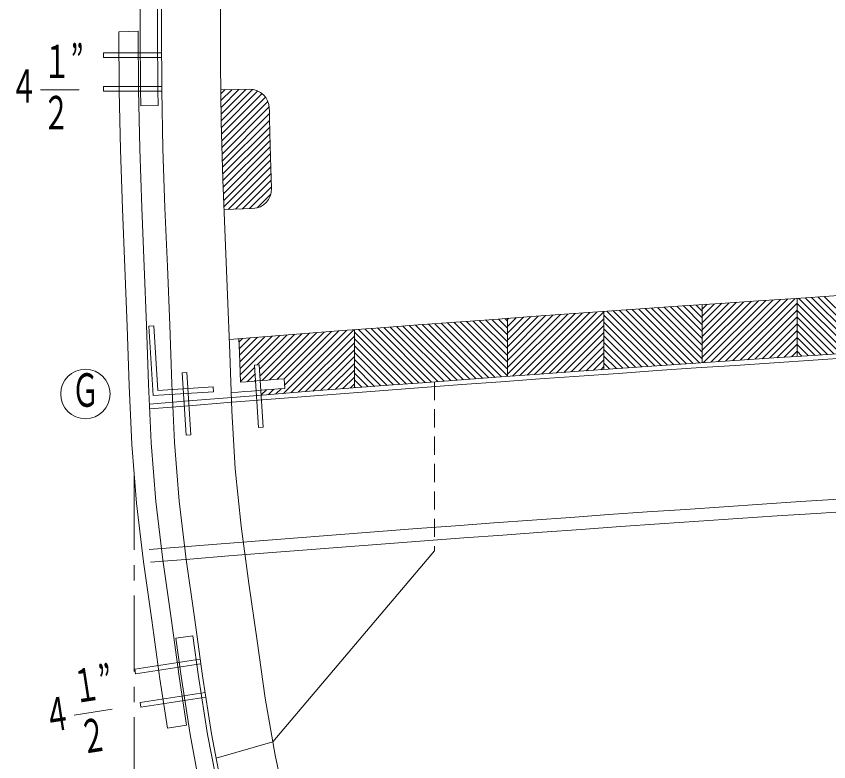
# Model space of a CAD drawing. Units: millimetres, scale not verified. Extents: x -8222 to 8222, y -5815 to 5815.
# Drawn here: x -4821 to -3753, y -2159 to -1178 of the extents above; entities that cross this region are included whole.
import ezdxf
from ezdxf.enums import TextEntityAlignment as Align

# ---------------------------------------------------------------- set-up
doc = ezdxf.new("R2010")
doc.units = ezdxf.units.MM
doc.header["$LTSCALE"] = 20
doc.linetypes.add('CHAIN1', pattern=[8, 5, -1, 1, -1])
doc.linetypes.add('DASHED1', pattern=[1.8, 1.2, -0.6])
for name, color, linetype, lineweight in [('0-0_0', 3, 'Continuous', 18), ('0-1_芯', 4, 'CHAIN1', 18), ('0-2_寸法', 2, 'Continuous', 18)]:
    doc.layers.add(name, color=color, linetype=linetype, lineweight=lineweight)
doc.styles.add('ＭＳ ゴシック', font='')
doc.styles.get('ＭＳ ゴシック').set_extended_font_data('MS Gothic')

msp = doc.modelspace()

# ---------------------------------------------------------------- linework, layer by layer
at = {"layer": '0-0_0'}
for p, q in [((-4686.35, -1198.73), (-4660.97, -1197.75)), ((-4630.3, -1226.23), (-4706.56, -1226.23)), ((-4706.56, -1232.58), (-4706.56, -1226.23)), ((-4630.3, -1232.58), (-4706.56, -1232.58)), ((-4629.94, -1270.68), (-4706.56, -1270.68)), ((-4706.56, -1277.03), (-4706.56, -1270.68)), ((-4629.94, -1277.03), (-4706.56, -1277.03)), ((-4552.51, -1274.9), (-4514.35, -1274.37)), ((-4552.29, -1280.4), (-4546.7, -1274.82)), ((-4552.16, -1289.25), (-4537.6, -1274.69)), ((-4552.03, -1298.1), (-4528.49, -1274.57)), ((-4551.9, -1306.95), (-4519.38, -1274.44)), ((-4551.77, -1315.8), (-4510.56, -1274.6)), ((-4551.54, -1324.56), (-4503.58, -1276.6)), ((-4551.29, -1333.29), (-4498.02, -1280.02)), ((-4551.05, -1342.03), (-4493.62, -1284.6)), ((-4550.81, -1350.76), (-4490.4, -1290.36)), ((-4634.63, -1295.85), (-4657.47, -1296.32)), ((-4550.56, -1359.5), (-4488.68, -1297.62)), ((-4550.32, -1368.24), (-4488.46, -1306.38)), ((-4550.07, -1376.97), (-4488.28, -1315.18)), ((-4549.83, -1385.71), (-4488.08, -1323.96)), ((-4549.57, -1394.43), (-4487.87, -1332.73)), ((-4549.24, -1403.08), (-4487.65, -1341.49)), ((-4548.91, -1411.73), (-4487.41, -1350.23)), ((-4548.58, -1420.38), (-4487.16, -1358.96)), ((-4548.24, -1429.02), (-4486.91, -1367.69)), ((-4542.58, -1432.34), (-4486.64, -1376.4)), ((-4533.24, -1431.98), (-4486.35, -1385.09)), ((-4523.9, -1431.62), (-4486.06, -1393.78)), ((-4514.55, -1431.26), (-4485.76, -1402.46)), ((-4504.58, -1430.26), (-4486.5, -1412.18)), ((-4548.18, -1432.56), (-4510.08, -1431.08)), ((-3712.64, -1620.23), (-3784.36, -1548.52)), ((-3704.21, -1619.69), (-3775.93, -1547.97)), ((-3695.76, -1619.15), (-3767.5, -1547.42)), ((-3687.32, -1618.61), (-3759.06, -1546.87)), ((-3919.46, -1584.04), (-3944.28, -1559.22)), ((-3919.46, -1575.06), (-3935.87, -1558.65)), ((-3919.46, -1566.08), (-3927.46, -1558.08)), ((-3919.46, -1626.43), (-3845.6, -1552.56)), ((-3919.46, -1617.45), (-3855.22, -1553.2)), ((-3919.46, -1608.47), (-3864.84, -1553.85)), ((-3919.46, -1599.48), (-3874.47, -1554.49)), ((-3919.46, -1590.5), (-3884.1, -1555.14)), ((-3919.46, -1581.52), (-3893.73, -1555.79)), ((-3919.46, -1572.54), (-3903.36, -1556.44)), ((-3919.46, -1563.56), (-3912.99, -1557.09)), ((-3919.46, -1557.53), (-3919.46, -1633.91)), ((-3917.85, -1633.8), (-3835.98, -1551.92)), ((-3908.22, -1633.14), (-3826.36, -1551.28)), ((-3898.59, -1632.49), (-3816.74, -1550.65)), ((-3888.95, -1631.84), (-3807.13, -1550.01)), ((-3879.33, -1631.19), (-3797.52, -1549.38)), ((-3869.7, -1630.54), (-3794.79, -1555.64)), ((-3794.79, -1549.2), (-3794.79, -1625.57)), ((-3729.52, -1621.32), (-3794.79, -1556.04)), ((-3721.08, -1620.77), (-3792.78, -1549.07)), ((-4175.64, -1649.12), (-4096.37, -1569.84)), ((-4169.01, -1651.47), (-4086.7, -1569.15)), ((-4159.33, -1650.76), (-4077.03, -1568.47)), ((-4149.65, -1650.06), (-4067.37, -1567.78)), ((-4139.97, -1649.36), (-4057.7, -1567.1)), ((-4130.29, -1648.67), (-4048.66, -1567.04)), ((-4048.66, -1566.47), (-4048.66, -1642.85)), ((-3973.64, -1637.62), (-4045.05, -1566.21)), ((-3965.24, -1637.04), (-4036.66, -1565.62)), ((-3956.84, -1636.46), (-4028.27, -1565.03)), ((-3948.44, -1635.89), (-4019.87, -1564.45)), ((-3940.03, -1635.31), (-4011.48, -1563.86)), ((-3931.63, -1634.74), (-4003.08, -1563.28)), ((-3923.22, -1634.16), (-3994.69, -1562.7)), ((-3919.46, -1628.94), (-3986.29, -1562.11)), ((-3919.46, -1619.96), (-3977.89, -1561.53)), ((-3919.46, -1610.98), (-3969.49, -1560.95)), ((-3919.46, -1602), (-3961.08, -1560.38)), ((-3919.46, -1593.02), (-3952.68, -1559.8)), ((-3860.07, -1629.9), (-3794.79, -1564.62)), ((-3737.95, -1621.86), (-3794.79, -1565.02)), ((-4175.64, -1642.17), (-4237.71, -1580.1)), ((-4175.64, -1633.19), (-4229.35, -1579.48)), ((-4175.64, -1624.21), (-4220.98, -1578.86)), ((-4175.64, -1615.22), (-4212.62, -1578.25)), ((-4175.64, -1606.24), (-4204.25, -1577.64)), ((-4175.64, -1597.26), (-4195.88, -1577.02)), ((-4175.64, -1588.28), (-4187.51, -1576.41)), ((-4175.64, -1579.3), (-4179.14, -1575.8)), ((-4175.64, -1640.14), (-4106.04, -1570.53)), ((-4175.64, -1631.16), (-4115.71, -1571.22)), ((-4175.64, -1622.18), (-4125.38, -1571.92)), ((-4175.64, -1613.2), (-4135.06, -1572.61)), ((-4175.64, -1604.22), (-4144.73, -1573.31)), ((-4175.64, -1595.24), (-4154.41, -1574.01)), ((-4175.64, -1586.26), (-4164.09, -1574.71)), ((-4175.64, -1577.28), (-4173.78, -1575.41)), ((-4175.64, -1575.55), (-4175.64, -1651.95)), ((-4120.61, -1647.97), (-4048.66, -1576.02)), ((-3982.04, -1638.2), (-4048.66, -1571.58)), ((-3990.44, -1638.78), (-4048.66, -1580.56)), ((-3850.45, -1629.25), (-3794.79, -1573.6)), ((-3746.39, -1622.41), (-3794.79, -1574)), ((-4646.8, -1585.65), (-4640.46, -1585.26)), ((-4641.08, -1677.08), (-4646.8, -1585.65)), ((-4635.14, -1670.35), (-4640.46, -1585.26)), ((-4460.39, -1673.44), (-4377.56, -1590.61)), ((-4376.78, -1590.55), (-4376.78, -1666.97)), ((-4300.32, -1661.17), (-4371.36, -1590.13)), ((-4291.97, -1660.55), (-4363.01, -1589.5)), ((-4283.61, -1659.92), (-4354.67, -1588.86)), ((-4275.26, -1659.3), (-4346.32, -1588.23)), ((-4266.9, -1658.67), (-4337.98, -1587.6)), ((-4258.54, -1658.05), (-4329.63, -1586.96)), ((-4250.18, -1657.43), (-4321.28, -1586.33)), ((-4241.82, -1656.81), (-4312.93, -1585.71)), ((-4233.46, -1656.19), (-4304.57, -1585.08)), ((-4225.1, -1655.57), (-4296.22, -1584.45)), ((-4216.73, -1654.96), (-4287.86, -1583.83)), ((-4208.37, -1654.34), (-4279.51, -1583.2)), ((-4200, -1653.73), (-4271.15, -1582.58)), ((-4191.63, -1653.12), (-4262.79, -1581.96)), ((-4183.26, -1652.51), (-4254.43, -1581.34)), ((-4175.64, -1651.15), (-4246.07, -1580.72)), ((-4110.94, -1647.28), (-4048.66, -1585)), ((-3998.84, -1639.37), (-4048.66, -1589.54)), ((-3840.83, -1628.61), (-3794.79, -1582.58)), ((-3754.82, -1622.96), (-3794.79, -1582.98)), ((-4528.47, -1606.81), (-4523.63, -1601.98)), ((-4528.15, -1615.47), (-4513.88, -1601.2)), ((-4527.81, -1624.12), (-4504.13, -1600.44)), ((-4527.44, -1632.73), (-4494.38, -1599.67)), ((-4527.08, -1641.35), (-4484.64, -1598.9)), ((-4526.71, -1649.96), (-4474.89, -1598.14)), ((-4504.61, -1636.84), (-4465.15, -1597.38)), ((-4501.34, -1642.55), (-4455.41, -1596.62)), ((-4500.8, -1650.99), (-4445.67, -1595.86)), ((-4498.12, -1657.29), (-4435.94, -1595.1)), ((-4488.37, -1656.52), (-4426.2, -1594.35)), ((-4478.63, -1655.76), (-4416.47, -1593.6)), ((-4470.13, -1674.2), (-4387.28, -1591.35)), ((-4469.18, -1655.29), (-4406.74, -1592.85)), ((-4468.53, -1663.61), (-4397.01, -1592.1)), ((-4450.65, -1672.68), (-4376.78, -1598.81)), ((-4308.67, -1661.8), (-4376.78, -1593.69)), ((-4101.27, -1646.59), (-4048.66, -1593.98)), ((-4007.23, -1639.95), (-4048.66, -1598.52)), ((-3831.21, -1627.97), (-3794.79, -1591.56)), ((-3821.59, -1627.34), (-3794.79, -1600.54)), ((-3763.25, -1623.5), (-3794.79, -1591.96)), ((-3771.68, -1624.05), (-3794.79, -1600.94)), ((-4440.91, -1671.92), (-4376.78, -1607.79)), ((-4317.02, -1662.43), (-4376.78, -1602.67)), ((-4325.37, -1663.06), (-4376.78, -1611.65)), ((-4091.6, -1645.9), (-4048.66, -1602.96)), ((-4081.93, -1645.21), (-4048.66, -1611.94)), ((-4015.63, -1640.54), (-4048.66, -1607.5)), ((-3811.97, -1626.7), (-3794.79, -1609.52)), ((-3780.11, -1624.6), (-3794.79, -1609.92)), ((-4431.17, -1671.16), (-4376.78, -1616.77)), ((-4333.72, -1663.69), (-4376.78, -1620.63)), ((-4072.26, -1644.52), (-4048.66, -1620.92)), ((-4024.02, -1641.12), (-4048.66, -1616.48)), ((-3802.36, -1626.07), (-3794.79, -1618.5)), ((-3788.54, -1625.16), (-3794.79, -1618.9)), ((-4421.44, -1670.41), (-4376.78, -1625.75)), ((-4342.07, -1664.33), (-4376.78, -1629.61)), ((-4062.6, -1643.84), (-4048.66, -1629.9)), ((-4032.41, -1641.71), (-4048.66, -1625.46)), ((-4526.35, -1658.58), (-4507.87, -1640.09)), ((-4508.06, -1637.06), (-4501.72, -1636.65)), ((-4508.06, -1637.06), (-4502.8, -1718.99)), ((-4501.72, -1636.65), (-4496.46, -1718.58)), ((-4411.71, -1669.66), (-4376.78, -1634.73)), ((-4401.98, -1668.91), (-4376.78, -1643.71)), ((-4350.41, -1664.96), (-4376.78, -1638.59)), ((-4052.93, -1643.16), (-4048.66, -1638.88)), ((-4040.8, -1642.3), (-4048.66, -1634.44)), ((-4603.15, -1647.36), (-4596.82, -1646.96)), ((-4603.15, -1647.36), (-4597.89, -1729.29)), ((-4596.82, -1646.96), (-4591.55, -1728.89)), ((-4517.62, -1658.83), (-4507.32, -1648.53)), ((-4468.21, -1667.68), (-4469.2, -1655.02)), ((-4392.25, -1668.16), (-4376.78, -1652.69)), ((-4358.76, -1665.6), (-4376.78, -1647.57)), ((-4635.14, -1670.35), (-4562.59, -1665.82)), ((-4507.87, -1658.06), (-4506.78, -1656.97)), ((-4382.52, -1667.41), (-4376.78, -1661.67)), ((-4367.1, -1666.23), (-4376.78, -1656.55)), ((-4375.45, -1666.87), (-4376.78, -1665.53)), ((-4499.18, -1676.3), (-4492.45, -1669.58)), ((-4489.62, -1675.73), (-4482.71, -1668.82)), ((-4479.87, -1674.96), (-4472.96, -1668.05)), ((-4502.8, -1718.99), (-4496.46, -1718.58)), ((-4597.89, -1729.29), (-4591.55, -1728.89)), ((-4611.59, -1996.22), (-4588.94, -1993.08)), ((-4579.85, -2023.63), (-4665.24, -2036.79)), ((-4664.27, -2043.06), (-4665.24, -2036.79)), ((-4578.89, -2029.9), (-4664.27, -2043.06)), ((-4573.08, -2067.56), (-4658.47, -2080.72)), ((-4657.5, -2086.99), (-4658.47, -2080.72)), ((-4572.12, -2073.83), (-4657.5, -2086.99)), ((-4622.41, -2114.3), (-4597.3, -2110.41))]:
    msp.add_line(p, q, dxfattribs=at)
at = {"layer": '0-0_0', "color": 1, "linetype": 'DASHED1'}
msp.add_line((-4271.51, -1659.02), (-4271.51, -1881.25), dxfattribs=at)
at = {"layer": '0-0_0'}
for points in [[(-4642.11, -240.93), (-4643.22, -269.19), (-4646.11, -346.53), (-4648.54, -423.87), (-4650.53, -501.24), (-4652.15, -578.61), (-4653.43, -655.99), (-4654.46, -733.38), (-4655.3, -810.77), (-4656.02, -888.17), (-4656.7, -965.57), (-4657.4, -1042.97), (-4658.11, -1120.36), (-4658.43, -1197.74), (-4657.91, -1275.11), (-4657.47, -1296.32)], [(-4619.27, -241.83), (-4620.4, -270.72), (-4623.29, -347.99), (-4625.71, -425.27), (-4627.7, -502.57), (-4629.31, -579.87), (-4630.59, -657.18), (-4631.62, -734.49), (-4632.44, -811.81), (-4633.16, -889.12), (-4633.83, -966.44), (-4634.55, -1043.75), (-4635.25, -1121.07), (-4635.57, -1198.39), (-4635.05, -1275.71), (-4634.63, -1295.85)], [(-4630.17, -1121.1), (-4630.49, -1198.38), (-4629.97, -1275.64), (-4628.36, -1352.87), (-4625.82, -1430.1), (-4622.62, -1507.33), (-4619.42, -1584.6), (-4616.83, -1661.87), (-4613.39, -1738.99), (-4607.09, -1815.86), (-4597.96, -1892.48), (-4587.15, -1968.99), (-4576.53, -2045.54), (-4564.63, -2121.81), (-4550.16, -2197.59)], [(-4552.96, -1164.74), (-4552.87, -1240.85), (-4551.75, -1316.96), (-4549.62, -1393.05), (-4546.71, -1469.11), (-4543.46, -1545.16), (-4540.64, -1621.22), (-4537.95, -1697.29), (-4533.27, -1773.26), (-4525.41, -1848.96), (-4515.31, -1924.41), (-4504.63, -1999.77), (-4493.83, -2075.12), (-4480.68, -2150.09), (-4464.99, -2224.56)], [(-4686.35, -1198.73), (-4685.83, -1276.3), (-4684.23, -1353.85), (-4681.67, -1431.37), (-4678.47, -1508.87), (-4675.28, -1586.37), (-4672.67, -1663.9), (-4669.23, -1741.38), (-4662.97, -1818.69), (-4653.9, -1895.72), (-4643.1, -1972.53), (-4632.43, -2049.36), (-4622.41, -2114.3)], [(-4660.97, -1197.75), (-4660.45, -1275.15), (-4658.86, -1352.53), (-4656.31, -1429.89), (-4653.13, -1507.23), (-4649.93, -1584.56), (-4647.32, -1661.92), (-4643.91, -1739.25), (-4637.67, -1816.39), (-4628.61, -1893.26), (-4617.81, -1969.9), (-4607.17, -2046.57), (-4597.3, -2110.41)], [(-4488.6, -1299.29), (-4488.58, -1300.34), (-4488.56, -1301.4), (-4488.54, -1302.45), (-4488.52, -1303.51), (-4488.5, -1304.57), (-4488.48, -1305.62), (-4488.45, -1306.68), (-4488.43, -1307.73), (-4488.41, -1308.79), (-4488.39, -1309.84), (-4488.37, -1310.9), (-4488.35, -1311.95), (-4488.32, -1313.01), (-4488.3, -1314.06), (-4488.28, -1315.12), (-4488.26, -1316.17), (-4488.23, -1317.23), (-4488.21, -1318.28), (-4488.19, -1319.34), (-4488.16, -1320.39), (-4488.14, -1321.45), (-4488.11, -1322.5), (-4488.09, -1323.56), (-4488.06, -1324.61), (-4488.04, -1325.67), (-4488.02, -1326.72), (-4487.99, -1327.78), (-4487.96, -1328.84), (-4487.94, -1329.89), (-4487.91, -1330.95), (-4487.89, -1332), (-4487.86, -1333.06), (-4487.84, -1334.11), (-4487.81, -1335.17), (-4487.78, -1336.22), (-4487.76, -1337.28), (-4487.73, -1338.33), (-4487.7, -1339.39), (-4487.67, -1340.44)], [(-4487.67, -1340.44), (-4487.65, -1341.5), (-4487.62, -1342.55), (-4487.59, -1343.61), (-4487.56, -1344.66), (-4487.53, -1345.72), (-4487.51, -1346.77), (-4487.48, -1347.83), (-4487.45, -1348.88), (-4487.42, -1349.94), (-4487.39, -1350.99), (-4487.36, -1352.05), (-4487.33, -1353.1), (-4487.3, -1354.16), (-4487.27, -1355.21), (-4487.24, -1356.27), (-4487.21, -1357.32), (-4487.18, -1358.38), (-4487.15, -1359.43), (-4487.12, -1360.49), (-4487.09, -1361.54), (-4487.06, -1362.6), (-4487.03, -1363.65), (-4487, -1364.71), (-4486.96, -1365.76), (-4486.93, -1366.82), (-4486.9, -1367.87), (-4486.87, -1368.93), (-4486.84, -1369.98), (-4486.8, -1371.04), (-4486.77, -1372.09), (-4486.74, -1373.15), (-4486.7, -1374.2), (-4486.67, -1375.26), (-4486.64, -1376.31), (-4486.6, -1377.37), (-4486.57, -1378.42), (-4486.54, -1379.48), (-4486.5, -1380.53), (-4486.47, -1381.59)], [(-4486.47, -1381.59), (-4486.43, -1382.64), (-4486.4, -1383.7), (-4486.37, -1384.75), (-4486.33, -1385.81), (-4486.3, -1386.86), (-4486.26, -1387.92), (-4486.23, -1388.97), (-4486.19, -1390.03), (-4486.15, -1391.08), (-4486.12, -1392.14), (-4486.08, -1393.19), (-4486.05, -1394.25), (-4486.01, -1395.3), (-4485.97, -1396.35), (-4485.94, -1397.41), (-4485.9, -1398.46), (-4485.86, -1399.52), (-4485.83, -1400.57), (-4485.79, -1401.63), (-4485.75, -1402.68), (-4485.71, -1403.74), (-4485.68, -1404.79)], [(-4528.63, -1602.37), (-4527.95, -1620.76), (-4526.31, -1659.52)], [(-4641.08, -1677.08), (-4561.97, -1672.14), (-4562.59, -1665.82)], [(-4271.51, -1881.25), (-4484, -2132.54), (-4558.47, -2154.07)], [(-4611.59, -1996.22), (-4604.65, -2046.2), (-4592.84, -2122.63), (-4578.48, -2198.6), (-4561.66, -2274.07), (-4542.47, -2348.97), (-4521.01, -2423.26), (-4497.37, -2496.88), (-4471.62, -2569.79), (-4443.78, -2641.92), (-4413.35, -2712.97), (-4379.72, -2782.54), (-4342.46, -2850.22), (-4301.88, -2915.99), (-4258.54, -2980), (-4235.75, -3011.23)], [(-4588.94, -1993.08), (-4581.56, -2046.28), (-4569.63, -2122.68), (-4555.13, -2198.62), (-4538.15, -2274.05), (-4518.79, -2348.9), (-4497.14, -2423.13), (-4473.3, -2496.67), (-4447.34, -2569.5), (-4419.25, -2641.54), (-4388.46, -2712.45), (-4354.32, -2781.82), (-4316.5, -2849.25), (-4275.4, -2914.73), (-4231.61, -2978.45), (-4217.4, -2997.67)]]:
    msp.add_lwpolyline(points, dxfattribs=at)
for centre, radius, start, end in [((-4513.99, -1299.77), 25.4, 1.07547, 90.79861), ((-4511.06, -1405.7), 25.4, 272.22292, 2.04805), ((-240.48, -55696.95), 54264.28, 91.18084, 94.54579), ((-240.48, -55696.95), 54188.08, 91.1825, 94.66349), ((-240.48, -55696.95), 54181.73, 91.1825, 94.66349), ((-239.99, -55703.29), 54213.48, 94.47421, 94.53475), ((-239.99, -55703.29), 54200.78, 94.47421, 94.54878), ((-241.04, -55888.25), 54188.08, 91.2462, 94.66349), ((-239.05, -55904.96), 54188.08, 91.17058, 94.66349)]:
    msp.add_arc(centre, radius, start, end, dxfattribs=at)
at = {"layer": '0-1_芯'}
msp.add_line((-4666.1, -1780.04), (-4666.1, -4493.26), dxfattribs=at)
at = {"layer": '0-2_寸法'}
for p, q in [((-4738.43, -1274.92), (-4789.23, -1274.92)), ((-4695.11, -2089.62), (-4745.31, -2097.36))]:
    msp.add_line(p, q, dxfattribs=at)
msp.add_circle((-4730.3, -1674.99), 32.5, dxfattribs=at)

# ---------------------------------------------------------------- texts
at = {"layer": '0-2_寸法', "style": 'ＭＳ ゴシック', "width": 0.6}
for s, p in [('１”', (-4785.83, -1272.88)), ('４', (-4829.23, -1305.27)), ('２', (-4786.82, -1340.29)), ('Ｇ', (-4748.3, -1704.99))]:
    msp.add_text(s, height=43.99, dxfattribs=at).set_placement(p, align=Align.BOTTOM_LEFT)
for s, p in [('１”', (-4742.26, -2094.83)), ('４', (-4780.22, -2133.45)), ('２', (-4732.97, -2161.6))]:
    msp.add_text(s, height=43.99, rotation=8.762, dxfattribs=at).set_placement(p, align=Align.BOTTOM_LEFT)

doc.saveas('drawing.dxf')
